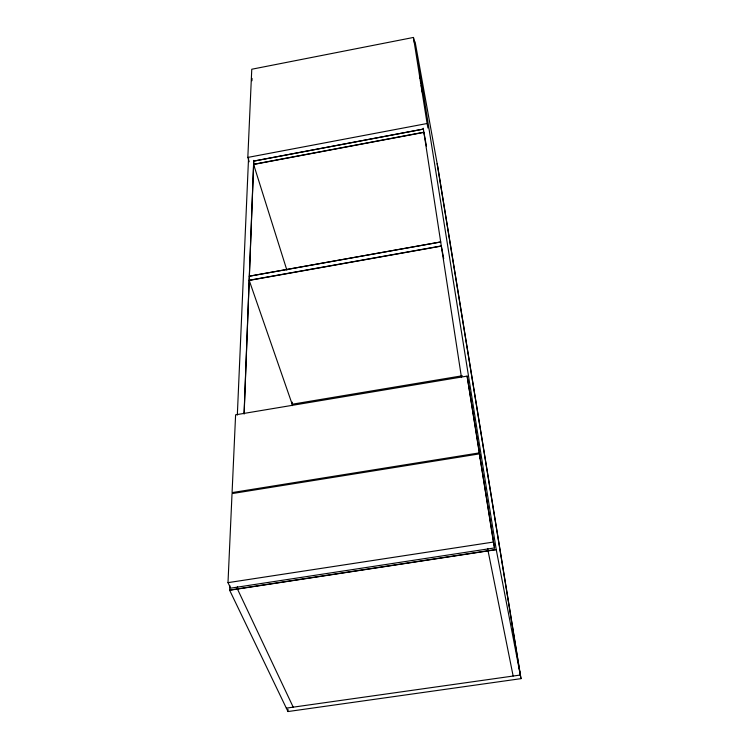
<?xml version="1.0" encoding="UTF-8"?>
<svg xmlns="http://www.w3.org/2000/svg" width="749" height="749" viewBox="0 0 749 749"><rect width="100%" height="100%" fill="white"/><g stroke="black" fill="none" stroke-linecap="round" stroke-linejoin="round"><path stroke-width="1.12" d="M229.774 585.428L229.643 590.249L496.25 549.654L415.105 41.804L437.819 167.289L521.004 678.65L287.972 711.55L287.972 709.209M237.461 589.06L237.555 586.729M244.137 413.907L253.78 160.529M237.48 586.579L237.396 588.911L293.215 707.159M244.071 413.766L253.733 160.38M249.192 161.756L247.825 157.421L251.767 69.236L413.457 37.45L414.44 42.843M237.33 415.021L248.556 157.861M251.945 80.761L252.048 78.43M227.996 582.647L232.031 493.6L479.435 453.875L494.546 547.931L230.636 588.162L227.996 582.647L493.413 542.051L494.546 547.931M247.825 157.421L427.108 123.51L413.457 37.45M253.63 164.452L423.897 132.376M249.22 280.407L441.339 246.103M462.33 375.764L292.185 404.235L249.164 280.257L441.301 245.944L443.717 258.667M467.104 376.101L235.607 414.815L232.078 492.599L479.276 452.892L480.418 458.856L467.104 376.101L479.276 452.892M286.333 708.133L520.312 675.027L437.154 163.582M287.972 711.55L229.569 590.1L496.213 549.494L521.004 678.65M286.904 270.23L253.583 164.303L423.868 132.217L426.453 146.102M488.039 550.74L513.149 676.038M427.108 123.51L427.932 128.023M419.74 76.211L420.105 78.514M420.47 80.817L420.835 83.12M421.2 85.423L421.565 87.717M421.93 90.02L422.296 92.324M479.435 453.875L493.413 542.051M423.251 128.201L461.487 377.571M487.683 548.427L488.067 550.899M292.222 402.138L292.241 405.64M423.391 129.09L253.705 161.11L423.391 129.09M440.693 241.964L249.314 276.203L440.693 241.964"/></g></svg>
